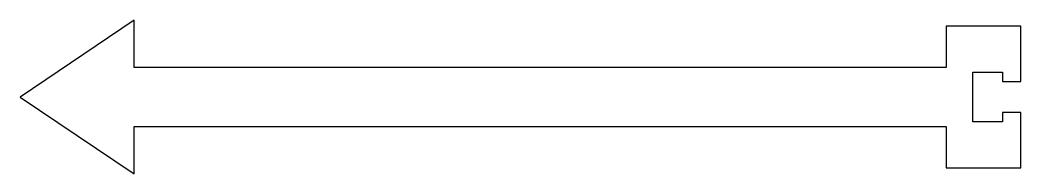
# Model space of a CAD drawing. Header units: millimetres. Extents: x -169 to 0, y -8 to 18.
import ezdxf

# ---------------------------------------------------------------- set-up
doc = ezdxf.new("R2010")
doc.units = ezdxf.units.MM

msp = doc.modelspace()

# ---------------------------------------------------------------- linework, layer by layer
msp.add_lwpolyline([(-150, 18), (-169.29, 5), (-150, -8), (-150, 0), (-12.68, 0), (-12.68, -6.99), (0, -6.99), (0, 2.4), (-3.14, 2.4), (-3.14, 0.82), (-8.14, 0.82), (-8.14, 9.18), (-3.14, 9.18), (-3.14, 7.6), (0, 7.6), (0, 16.99), (-12.68, 16.99), (-12.68, 10), (-150, 10)], close=True)

doc.saveas('drawing.dxf')
